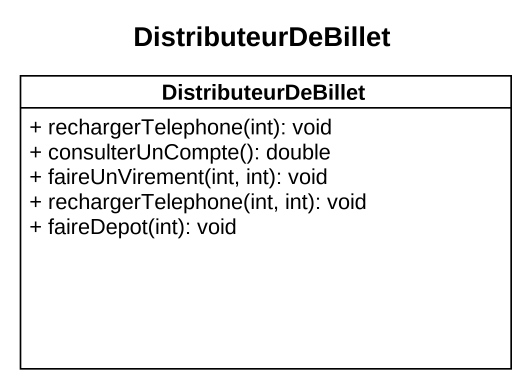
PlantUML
@startuml
title DistributeurDeBillet
hide circle
hide empty members
skinparam classAttributeIconSize 0
class DistributeurDeBillet {
  + rechargerTelephone(int): void
  + consulterUnCompte(): double
  + faireUnVirement(int, int): void
  + rechargerTelephone(int, int): void
  + faireDepot(int): void
}
@enduml
